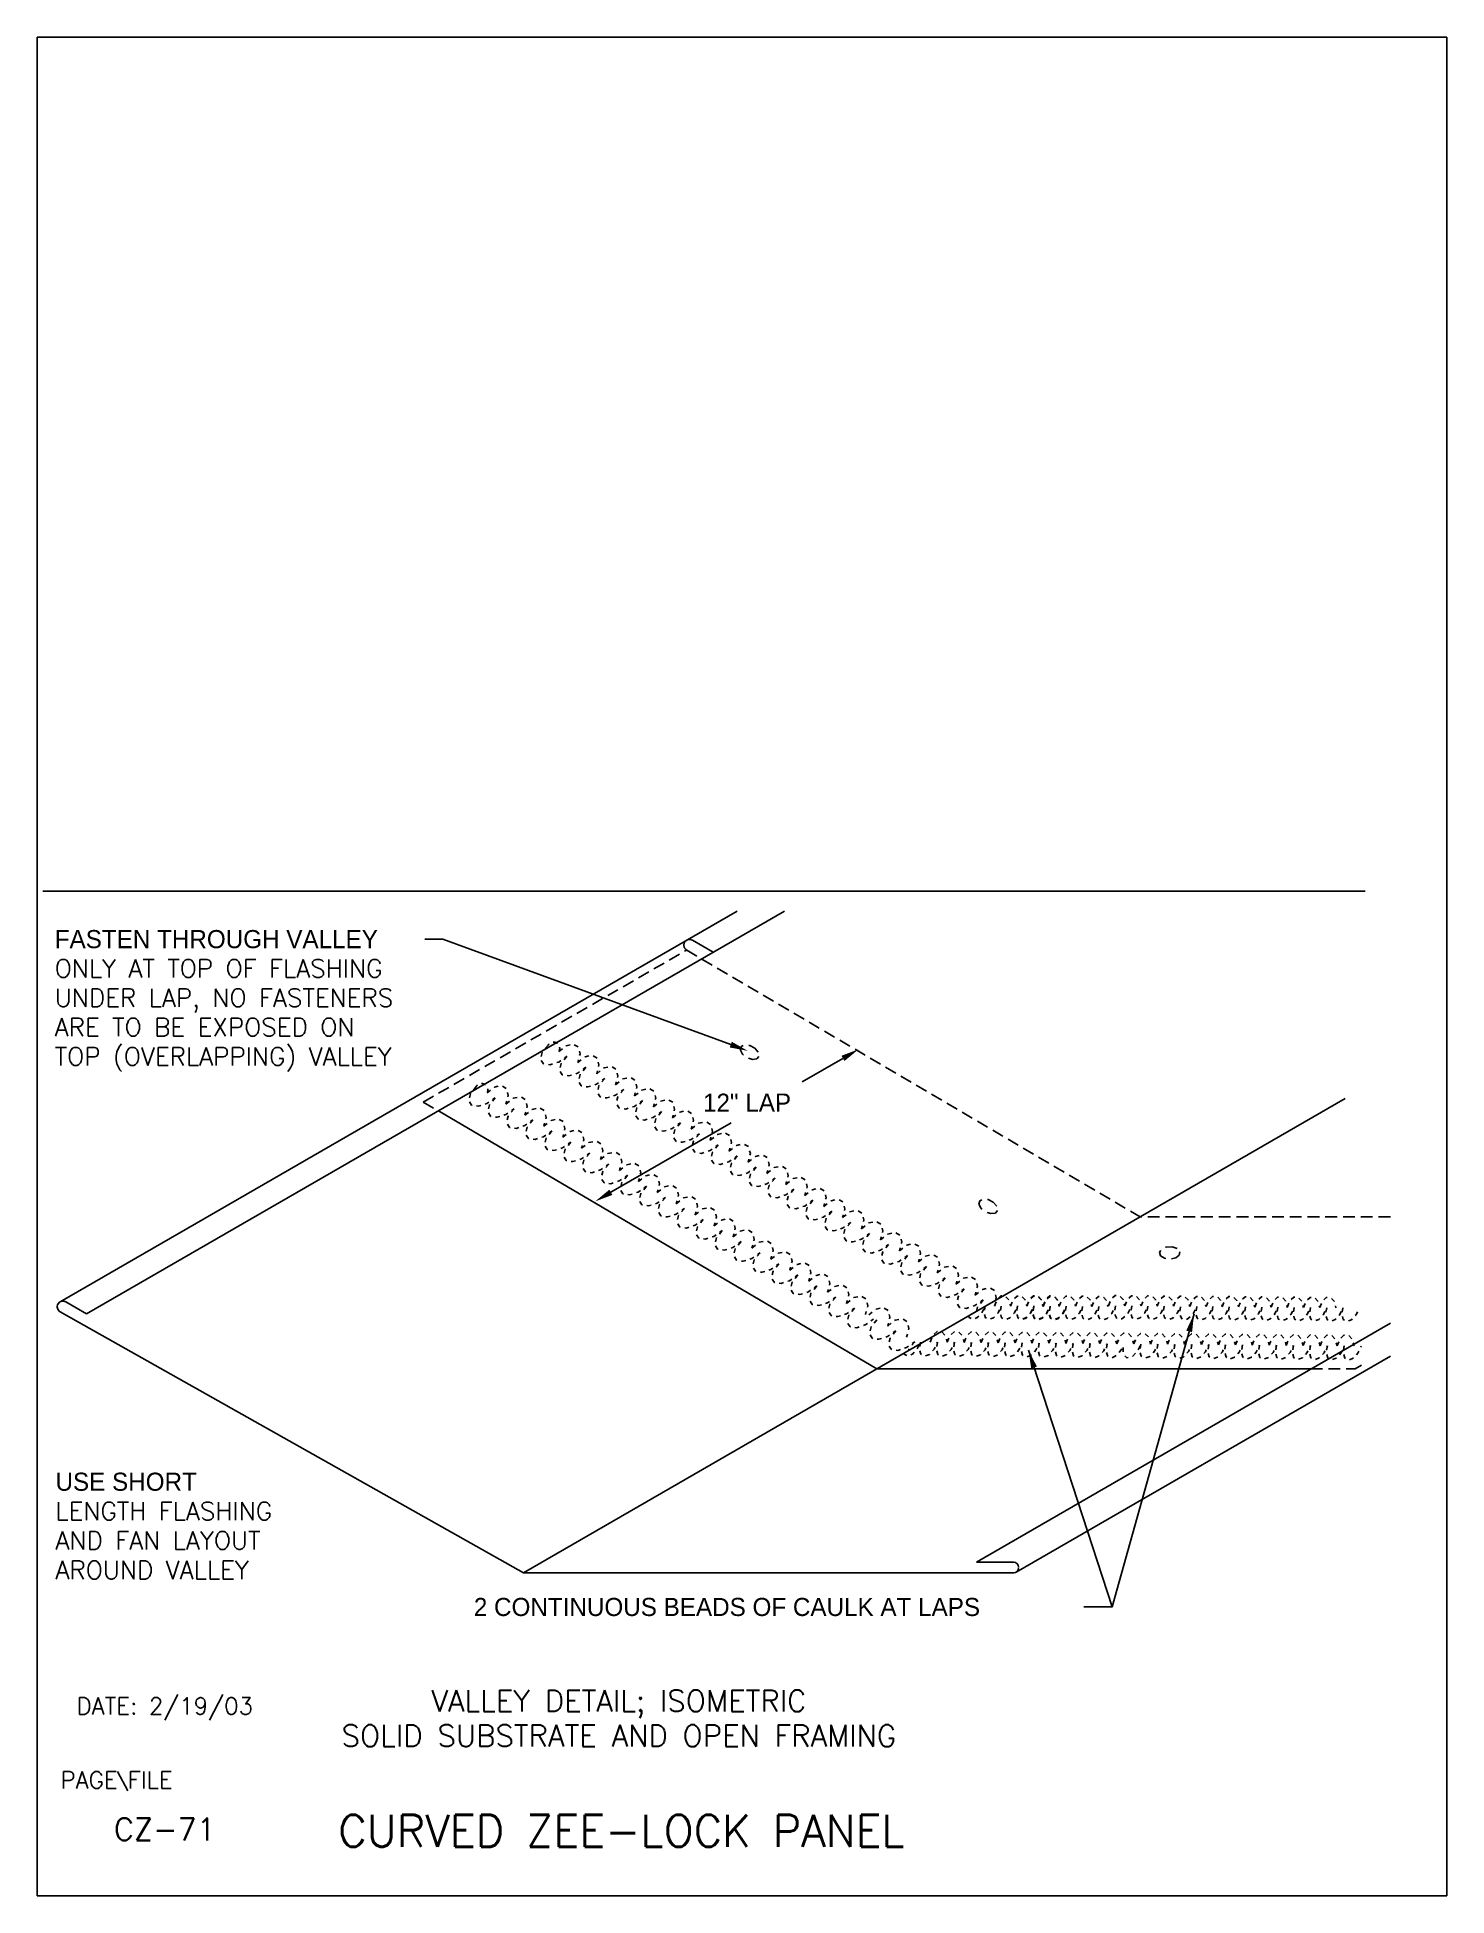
# Model space of a CAD drawing. Extents: x 0 to 31.8, y 0 to 41.9.
import ezdxf
from ezdxf.enums import TextEntityAlignment as Align

# ---------------------------------------------------------------- set-up
doc = ezdxf.new("R2010")
doc.units = 0
doc.header["$LTSCALE"] = 0.53332
doc.header["$MEASUREMENT"] = 0
doc.linetypes.add('DOT2', pattern=[0.125, 0, -0.125])
doc.linetypes.add('HIDDENX2', pattern=[0.75, 0.5, -0.25])
doc.layers.get('0').update_dxf_attribs({"linetype": 'CONTINUOUS'})
for name, color, linetype in [('BORDER', 7, 'CONTINUOUS'), ('CMP-FLSH', 7, 'CONTINUOUS'), ('DIM-TXT', 7, 'CONTINUOUS')]:
    doc.layers.add(name, color=color, linetype=linetype)
doc.styles.add('ROMANS', font='romans', dxfattribs={"height": 0.4})

msp = doc.modelspace()

# ---------------------------------------------------------------- linework, layer by layer
at = {"color": 5, "linetype": 'CONTINUOUS'}
for p, q in [((0, 0), (0, 41.88)), ((0, 41.88), (31.76, 41.88)), ((31.76, 41.88), (31.76, 0)), ((31.76, 0), (0, 0))]:
    msp.add_line(p, q, dxfattribs=at)
at = {"layer": 'BORDER', "color": 5, "linetype": 'CONTINUOUS'}
msp.add_line((0.125, 22.64), (29.921, 22.64), dxfattribs=at)
at = {"layer": 'CMP-FLSH', "color": 1, "linetype": 'CONTINUOUS'}
for p, q in [((0.518, 13.382), (15.772, 22.19)), ((1.115, 13.112), (16.838, 22.19)), ((15.231, 21.262), (14.762, 21.533)), ((9.04, 17.687), (18.92, 11.876)), ((29.467, 17.966), (10.954, 7.277)), ((0.471, 13.336), (0.471, 13.335)), ((0.518, 13.161), (10.954, 7.277)), ((1.115, 13.112), (0.645, 13.382)), ((21.16, 7.518), (30.488, 12.903)), ((22.057, 7.292), (30.488, 12.16)), ((18.92, 11.876), (28.693, 11.876)), ((10.954, 7.277), (22.001, 7.277)), ((21.16, 7.518), (22.001, 7.518))]:
    msp.add_line(p, q, dxfattribs=at)
at = {"layer": 'CMP-FLSH', "color": 9, "linetype": 'HIDDENX2'}
for p, q in [((14.588, 21.486), (14.587, 21.486)), ((8.698, 17.884), (14.634, 21.311)), ((14.634, 21.311), (24.85, 15.3)), ((8.652, 18.059), (8.652, 18.059)), ((8.698, 17.884), (9.04, 17.687)), ((30.488, 15.3), (24.85, 15.3)), ((28.693, 11.876), (29.698, 11.876)), ((29.698, 11.876), (29.841, 11.959))]:
    msp.add_line(p, q, dxfattribs=at)
at = {"layer": 'CMP-FLSH', "color": 3, "linetype": 'DOT2', "flags": 128}
for points in [[(11.51, 19.167), (11.379, 19.004), (11.341, 18.851), (11.406, 18.749), (11.556, 18.725), (11.75, 18.787), (11.936, 18.918)], [(11.936, 18.918), (11.805, 18.755), (11.767, 18.602), (11.832, 18.499), (11.982, 18.476), (12.176, 18.538), (12.362, 18.668)], [(12.362, 18.668), (12.232, 18.505), (12.194, 18.352), (12.259, 18.25), (12.408, 18.226), (12.603, 18.288), (12.788, 18.418)], [(9.892, 18.233), (9.761, 18.07), (9.723, 17.917), (9.788, 17.815), (9.938, 17.791), (10.132, 17.853), (10.318, 17.984)], [(12.788, 18.418), (12.658, 18.256), (12.62, 18.102), (12.685, 18), (12.835, 17.977), (13.029, 18.039), (13.215, 18.169)], [(13.215, 18.169), (13.084, 18.006), (13.046, 17.853), (13.111, 17.751), (13.261, 17.727), (13.455, 17.789), (13.641, 17.919)], [(10.318, 17.984), (10.188, 17.821), (10.15, 17.667), (10.215, 17.565), (10.364, 17.542), (10.559, 17.604), (10.744, 17.734)], [(10.744, 17.734), (10.614, 17.571), (10.576, 17.418), (10.641, 17.316), (10.791, 17.292), (10.985, 17.354), (11.171, 17.484)], [(13.641, 17.919), (13.511, 17.757), (13.473, 17.603), (13.537, 17.501), (13.687, 17.478), (13.882, 17.54), (14.067, 17.67)], [(14.067, 17.67), (13.937, 17.507), (13.899, 17.354), (13.964, 17.252), (14.114, 17.228), (14.308, 17.29), (14.494, 17.42)], [(11.171, 17.484), (11.04, 17.322), (11.002, 17.168), (11.067, 17.066), (11.217, 17.043), (11.411, 17.105), (11.597, 17.235)], [(11.597, 17.235), (11.467, 17.072), (11.429, 16.919), (11.493, 16.817), (11.643, 16.793), (11.838, 16.855), (12.023, 16.985)], [(14.494, 17.42), (14.363, 17.258), (14.325, 17.104), (14.39, 17.002), (14.54, 16.979), (14.734, 17.041), (14.92, 17.171)], [(14.92, 17.171), (14.789, 17.008), (14.751, 16.855), (14.816, 16.753), (14.966, 16.729), (15.16, 16.791), (15.346, 16.921)], [(12.023, 16.985), (11.893, 16.823), (11.855, 16.669), (11.92, 16.567), (12.07, 16.544), (12.264, 16.606), (12.449, 16.736)], [(15.346, 16.921), (15.216, 16.759), (15.178, 16.605), (15.243, 16.503), (15.392, 16.48), (15.587, 16.542), (15.772, 16.672)], [(12.449, 16.736), (12.319, 16.573), (12.281, 16.42), (12.346, 16.318), (12.496, 16.294), (12.69, 16.356), (12.876, 16.486)], [(12.876, 16.486), (12.745, 16.324), (12.707, 16.17), (12.772, 16.068), (12.922, 16.045), (13.116, 16.107), (13.302, 16.237)], [(15.772, 16.672), (15.642, 16.509), (15.604, 16.356), (15.669, 16.254), (15.819, 16.23), (16.013, 16.292), (16.199, 16.422)], [(16.199, 16.422), (16.068, 16.26), (16.03, 16.106), (16.095, 16.004), (16.245, 15.981), (16.439, 16.042), (16.625, 16.173)], [(13.302, 16.237), (13.172, 16.074), (13.134, 15.921), (13.198, 15.819), (13.348, 15.795), (13.543, 15.857), (13.728, 15.987)], [(13.728, 15.987), (13.598, 15.825), (13.56, 15.671), (13.625, 15.569), (13.775, 15.546), (13.969, 15.608), (14.155, 15.738)], [(16.625, 16.173), (16.495, 16.01), (16.457, 15.857), (16.521, 15.754), (16.671, 15.731), (16.866, 15.793), (17.051, 15.923)], [(17.051, 15.923), (16.921, 15.761), (16.883, 15.607), (16.948, 15.505), (17.098, 15.482), (17.292, 15.543), (17.477, 15.674)], [(14.155, 15.738), (14.024, 15.575), (13.986, 15.422), (14.051, 15.32), (14.201, 15.296), (14.395, 15.358), (14.581, 15.488)], [(17.477, 15.674), (17.347, 15.511), (17.309, 15.358), (17.374, 15.255), (17.524, 15.232), (17.718, 15.294), (17.904, 15.424)], [(14.581, 15.488), (14.45, 15.326), (14.413, 15.172), (14.477, 15.07), (14.627, 15.047), (14.822, 15.108), (15.007, 15.239)], [(15.007, 15.239), (14.877, 15.076), (14.839, 14.923), (14.904, 14.82), (15.054, 14.797), (15.248, 14.859), (15.433, 14.989)], [(17.904, 15.424), (17.773, 15.262), (17.735, 15.108), (17.8, 15.006), (17.95, 14.983), (18.144, 15.044), (18.33, 15.175)], [(18.33, 15.175), (18.2, 15.012), (18.162, 14.859), (18.226, 14.756), (18.376, 14.733), (18.571, 14.795), (18.756, 14.925)], [(15.433, 14.989), (15.303, 14.827), (15.265, 14.673), (15.33, 14.571), (15.48, 14.548), (15.674, 14.609), (15.86, 14.74)], [(15.86, 14.74), (15.729, 14.577), (15.691, 14.424), (15.756, 14.321), (15.906, 14.298), (16.1, 14.36), (16.286, 14.49)], [(18.756, 14.925), (18.626, 14.763), (18.588, 14.609), (18.653, 14.507), (18.803, 14.483), (18.997, 14.545), (19.183, 14.676)], [(19.183, 14.676), (19.052, 14.513), (19.014, 14.36), (19.079, 14.257), (19.229, 14.234), (19.423, 14.296), (19.609, 14.426)], [(16.286, 14.49), (16.156, 14.328), (16.118, 14.174), (16.182, 14.072), (16.332, 14.049), (16.527, 14.11), (16.712, 14.241)], [(16.712, 14.241), (16.582, 14.078), (16.544, 13.925), (16.609, 13.822), (16.759, 13.799), (16.953, 13.861), (17.139, 13.991)], [(19.609, 14.426), (19.478, 14.264), (19.441, 14.11), (19.505, 14.008), (19.655, 13.984), (19.85, 14.046), (20.035, 14.177)], [(17.139, 13.991), (17.008, 13.829), (16.97, 13.675), (17.035, 13.573), (17.185, 13.549), (17.379, 13.611), (17.565, 13.742)], [(20.035, 14.177), (19.905, 14.014), (19.867, 13.861), (19.932, 13.758), (20.082, 13.735), (20.276, 13.797), (20.461, 13.927)], [(20.035, 14.177), (19.905, 14.014), (19.867, 13.861), (19.932, 13.758), (20.082, 13.735), (20.276, 13.797), (20.461, 13.927)], [(20.461, 13.927), (20.331, 13.764), (20.293, 13.611), (20.358, 13.509), (20.508, 13.485), (20.702, 13.547), (20.888, 13.678)], [(17.565, 13.742), (17.434, 13.579), (17.396, 13.426), (17.461, 13.323), (17.611, 13.3), (17.805, 13.362), (17.991, 13.492)], [(17.991, 13.492), (17.861, 13.329), (17.823, 13.176), (17.888, 13.074), (18.038, 13.05), (18.232, 13.112), (18.417, 13.243)], [(20.888, 13.678), (20.757, 13.515), (20.719, 13.362), (20.784, 13.259), (20.934, 13.236), (21.128, 13.298), (21.314, 13.428)], [(21.314, 13.428), (21.184, 13.265), (21.16, 13.169)], [(18.417, 13.243), (18.287, 13.08), (18.249, 12.927), (18.314, 12.824), (18.464, 12.801), (18.658, 12.863), (18.844, 12.993)], [(20.985, 13.078), (20.998, 13.03), (21.077, 12.989), (21.182, 13.029), (21.285, 13.14), (21.356, 13.292)], [(21.356, 13.292), (21.332, 13.14), (21.364, 13.027), (21.443, 12.985), (21.548, 13.025), (21.651, 13.137), (21.722, 13.289)], [(21.722, 13.289), (21.698, 13.136), (21.73, 13.024), (21.809, 12.982), (21.914, 13.022), (22.017, 13.133), (22.088, 13.286)], [(22.088, 13.296), (22.064, 13.143), (22.096, 13.03), (22.175, 12.989), (22.28, 13.029), (22.383, 13.14), (22.454, 13.292)], [(22.088, 13.286), (22.064, 13.133), (22.096, 13.02), (22.175, 12.978), (22.28, 13.019), (22.383, 13.13), (22.454, 13.282)], [(22.454, 13.292), (22.43, 13.14), (22.462, 13.027), (22.541, 12.985), (22.646, 13.025), (22.749, 13.137), (22.82, 13.289)], [(22.454, 13.282), (22.43, 13.13), (22.462, 13.017), (22.541, 12.975), (22.646, 13.015), (22.749, 13.127), (22.82, 13.279)], [(22.82, 13.289), (22.796, 13.136), (22.828, 13.024), (22.907, 12.982), (23.012, 13.022), (23.115, 13.133), (23.186, 13.286)], [(22.82, 13.279), (22.796, 13.126), (22.828, 13.014), (22.907, 12.972), (23.012, 13.012), (23.115, 13.123), (23.186, 13.276)], [(23.186, 13.286), (23.162, 13.133), (23.194, 13.02), (23.273, 12.978), (23.378, 13.019), (23.481, 13.13), (23.552, 13.282)], [(23.552, 13.282), (23.528, 13.13), (23.56, 13.017), (23.639, 12.975), (23.744, 13.015), (23.846, 13.127), (23.918, 13.279)], [(23.918, 13.279), (23.894, 13.126), (23.926, 13.014), (24.005, 12.972), (24.11, 13.012), (24.212, 13.123), (24.284, 13.276)], [(24.295, 13.296), (24.273, 13.118), (24.329, 13.005), (24.441, 13.002), (24.567, 13.109), (24.659, 13.285)], [(24.661, 13.293), (24.637, 13.14), (24.669, 13.027), (24.749, 12.985), (24.854, 13.026), (24.956, 13.137), (25.027, 13.289)], [(25.027, 13.289), (25.003, 13.137), (25.035, 13.024), (25.115, 12.982), (25.22, 13.022), (25.322, 13.134), (25.393, 13.286)], [(25.393, 13.286), (25.369, 13.133), (25.401, 13.021), (25.481, 12.979), (25.586, 13.019), (25.688, 13.13), (25.759, 13.283)], [(25.757, 13.275), (25.738, 13.098), (25.797, 12.989), (25.91, 12.991), (26.036, 13.102), (26.125, 13.279)], [(26.125, 13.279), (26.101, 13.127), (26.133, 13.014), (26.213, 12.972), (26.318, 13.012), (26.42, 13.124), (26.491, 13.276)], [(26.491, 13.276), (26.467, 13.123), (26.499, 13.011), (26.579, 12.969), (26.684, 13.009), (26.786, 13.12), (26.857, 13.272)], [(26.857, 13.272), (26.833, 13.12), (26.865, 13.007), (26.945, 12.965), (27.05, 13.006), (27.152, 13.117), (27.223, 13.269)], [(27.223, 13.269), (27.199, 13.116), (27.231, 13.004), (27.311, 12.962), (27.416, 13.002), (27.518, 13.114), (27.589, 13.266)], [(27.589, 13.266), (27.565, 13.113), (27.597, 13.001), (27.677, 12.959), (27.782, 12.999), (27.884, 13.11), (27.955, 13.262)], [(27.955, 13.262), (27.931, 13.11), (27.963, 12.997), (28.043, 12.955), (28.148, 12.996), (28.25, 13.107), (28.321, 13.259)], [(28.321, 13.259), (28.297, 13.106), (28.329, 12.994), (28.409, 12.952), (28.514, 12.992), (28.616, 13.104), (28.687, 13.256)], [(28.687, 13.256), (28.663, 13.103), (28.695, 12.99), (28.775, 12.949), (28.88, 12.989), (28.982, 13.1), (29.053, 13.252)], [(29.053, 13.252), (29.029, 13.1), (29.061, 12.987), (29.141, 12.945), (29.246, 12.985), (29.348, 13.097), (29.419, 13.249)], [(29.419, 13.249), (29.395, 13.096), (29.427, 12.984), (29.507, 12.942), (29.612, 12.982), (29.714, 13.093), (29.785, 13.246)], [(18.919, 12.981), (18.788, 12.819), (18.75, 12.665), (18.815, 12.563), (18.965, 12.54), (19.159, 12.602), (19.345, 12.732)], [(19.345, 12.732), (19.215, 12.569), (19.177, 12.416), (19.241, 12.314), (19.391, 12.29), (19.586, 12.352), (19.771, 12.482)], [(19.522, 12.234), (19.53, 12.205), (19.613, 12.162), (19.723, 12.204), (19.829, 12.32), (19.904, 12.479)], [(19.771, 12.482), (19.641, 12.32), (19.633, 12.288)], [(19.904, 12.479), (19.879, 12.319), (19.912, 12.202), (19.995, 12.158), (20.104, 12.2), (20.211, 12.316), (20.285, 12.475)], [(20.285, 12.475), (20.26, 12.316), (20.294, 12.198), (20.377, 12.155), (20.486, 12.197), (20.593, 12.313), (20.667, 12.472)], [(20.285, 12.475), (20.26, 12.316), (20.294, 12.198), (20.377, 12.155), (20.486, 12.197), (20.593, 12.313), (20.667, 12.472)], [(20.667, 12.472), (20.642, 12.312), (20.676, 12.195), (20.759, 12.151), (20.868, 12.193), (20.975, 12.309), (21.049, 12.468)], [(20.667, 12.472), (20.642, 12.312), (20.676, 12.195), (20.759, 12.151), (20.868, 12.193), (20.975, 12.309), (21.049, 12.468)], [(21.049, 12.468), (21.024, 12.309), (21.058, 12.191), (21.14, 12.148), (21.25, 12.19), (21.357, 12.306), (21.431, 12.465)], [(21.431, 12.465), (21.406, 12.305), (21.44, 12.188), (21.522, 12.144), (21.632, 12.186), (21.738, 12.302), (21.813, 12.461)], [(21.813, 12.461), (21.788, 12.302), (21.821, 12.184), (21.904, 12.141), (22.014, 12.183), (22.12, 12.299), (22.195, 12.458)], [(22.195, 12.458), (22.17, 12.298), (22.203, 12.181), (22.286, 12.137), (22.396, 12.179), (22.502, 12.295), (22.577, 12.454)], [(22.577, 12.454), (22.552, 12.295), (22.585, 12.178), (22.668, 12.134), (22.777, 12.176), (22.884, 12.292), (22.958, 12.451)], [(22.958, 12.451), (22.933, 12.291), (22.967, 12.174), (23.05, 12.13), (23.159, 12.172), (23.266, 12.288), (23.34, 12.447)], [(23.34, 12.447), (23.315, 12.288), (23.349, 12.171), (23.432, 12.127), (23.541, 12.169), (23.648, 12.285), (23.722, 12.444)], [(23.722, 12.444), (23.697, 12.284), (23.731, 12.167), (23.814, 12.123), (23.923, 12.165), (24.03, 12.281), (24.104, 12.44)], [(24.104, 12.44), (24.08, 12.268), (24.124, 12.15), (24.223, 12.123), (24.345, 12.196), (24.45, 12.346)], [(24.466, 12.355), (24.474, 12.2), (24.548, 12.121), (24.664, 12.143), (24.784, 12.26), (24.868, 12.433)], [(24.868, 12.433), (24.843, 12.274), (24.876, 12.157), (24.959, 12.113), (25.069, 12.155), (25.175, 12.271), (25.25, 12.43)], [(25.25, 12.43), (25.225, 12.27), (25.258, 12.153), (25.341, 12.109), (25.451, 12.151), (25.557, 12.267), (25.631, 12.426)], [(25.631, 12.426), (25.607, 12.267), (25.64, 12.15), (25.723, 12.106), (25.832, 12.148), (25.939, 12.264), (26.013, 12.423)], [(26.013, 12.423), (25.988, 12.263), (26.022, 12.146), (26.105, 12.102), (26.214, 12.144), (26.321, 12.26), (26.395, 12.419)], [(26.395, 12.419), (26.37, 12.26), (26.404, 12.143), (26.487, 12.099), (26.596, 12.141), (26.703, 12.257), (26.777, 12.416)], [(26.777, 12.416), (26.752, 12.257), (26.786, 12.139), (26.868, 12.095), (26.978, 12.137), (27.084, 12.253), (27.159, 12.412)], [(27.159, 12.412), (27.134, 12.253), (27.167, 12.136), (27.25, 12.092), (27.36, 12.134), (27.466, 12.25), (27.541, 12.409)], [(27.541, 12.409), (27.516, 12.25), (27.549, 12.132), (27.632, 12.088), (27.742, 12.13), (27.848, 12.246), (27.923, 12.405)], [(27.923, 12.405), (27.898, 12.246), (27.931, 12.129), (28.014, 12.085), (28.124, 12.127), (28.23, 12.243), (28.305, 12.402)], [(28.305, 12.402), (28.28, 12.243), (28.313, 12.125), (28.396, 12.081), (28.505, 12.123), (28.612, 12.239), (28.686, 12.398)], [(28.686, 12.398), (28.661, 12.239), (28.695, 12.122), (28.778, 12.078), (28.887, 12.12), (28.994, 12.236), (29.068, 12.395)], [(29.068, 12.395), (29.043, 12.236), (29.077, 12.118), (29.16, 12.074), (29.269, 12.116), (29.376, 12.232), (29.45, 12.391)], [(29.45, 12.391), (29.425, 12.232), (29.459, 12.115), (29.541, 12.071), (29.651, 12.113), (29.758, 12.229), (29.832, 12.388)]]:
    msp.add_lwpolyline(points, dxfattribs=at)
at = {"layer": 'CMP-FLSH', "color": 3, "linetype": 'DOT2', "extrusion": (0, 0, -1), "flags": 128}
for points in [[(-11.754, 19.024), (-11.919, 19.154), (-12.08, 19.191), (-12.194, 19.124), (-12.231, 18.971), (-12.18, 18.775)], [(-12.18, 18.775), (-12.345, 18.905), (-12.506, 18.941), (-12.621, 18.874), (-12.657, 18.722), (-12.606, 18.525)], [(-12.606, 18.525), (-12.771, 18.655), (-12.932, 18.692), (-13.047, 18.625), (-13.084, 18.472), (-13.033, 18.276)], [(-13.033, 18.276), (-13.197, 18.406), (-13.359, 18.442), (-13.473, 18.375), (-13.51, 18.223), (-13.459, 18.026)], [(-10.136, 18.09), (-10.301, 18.22), (-10.462, 18.257), (-10.577, 18.19), (-10.613, 18.037), (-10.562, 17.841)], [(-13.459, 18.026), (-13.624, 18.156), (-13.785, 18.193), (-13.9, 18.126), (-13.936, 17.973), (-13.885, 17.777)], [(-10.562, 17.841), (-10.727, 17.971), (-10.888, 18.007), (-11.003, 17.94), (-11.04, 17.788), (-10.989, 17.591)], [(-10.989, 17.591), (-11.153, 17.721), (-11.315, 17.758), (-11.429, 17.691), (-11.466, 17.538), (-11.415, 17.342)], [(-13.885, 17.777), (-14.05, 17.907), (-14.211, 17.943), (-14.326, 17.876), (-14.362, 17.724), (-14.311, 17.527)], [(-14.311, 17.527), (-14.476, 17.657), (-14.638, 17.694), (-14.752, 17.627), (-14.789, 17.474), (-14.738, 17.277)], [(-11.415, 17.342), (-11.58, 17.472), (-11.741, 17.508), (-11.855, 17.441), (-11.892, 17.289), (-11.841, 17.092)], [(-11.841, 17.092), (-12.006, 17.222), (-12.167, 17.259), (-12.282, 17.192), (-12.318, 17.039), (-12.267, 16.843)], [(-14.738, 17.277), (-14.902, 17.408), (-15.064, 17.444), (-15.178, 17.377), (-15.215, 17.225), (-15.164, 17.028)], [(-15.164, 17.028), (-15.329, 17.158), (-15.49, 17.195), (-15.605, 17.128), (-15.641, 16.975), (-15.59, 16.778)], [(-12.267, 16.843), (-12.432, 16.973), (-12.594, 17.009), (-12.708, 16.942), (-12.745, 16.79), (-12.694, 16.593)], [(-12.694, 16.593), (-12.858, 16.723), (-13.02, 16.76), (-13.134, 16.693), (-13.171, 16.54), (-13.12, 16.343)], [(-15.59, 16.778), (-15.755, 16.909), (-15.916, 16.945), (-16.031, 16.878), (-16.068, 16.726), (-16.017, 16.529)], [(-13.12, 16.343), (-13.285, 16.474), (-13.446, 16.51), (-13.561, 16.443), (-13.597, 16.291), (-13.546, 16.094)], [(-16.017, 16.529), (-16.181, 16.659), (-16.343, 16.696), (-16.457, 16.629), (-16.494, 16.476), (-16.443, 16.279)], [(-16.443, 16.279), (-16.608, 16.41), (-16.769, 16.446), (-16.883, 16.379), (-16.92, 16.227), (-16.869, 16.03)], [(-13.546, 16.094), (-13.711, 16.224), (-13.872, 16.261), (-13.987, 16.194), (-14.024, 16.041), (-13.972, 15.844)], [(-13.972, 15.844), (-14.137, 15.975), (-14.299, 16.011), (-14.413, 15.944), (-14.45, 15.792), (-14.399, 15.595)], [(-16.869, 16.03), (-17.034, 16.16), (-17.195, 16.197), (-17.31, 16.13), (-17.346, 15.977), (-17.295, 15.78)], [(-17.295, 15.78), (-17.46, 15.911), (-17.622, 15.947), (-17.736, 15.88), (-17.773, 15.728), (-17.722, 15.531)], [(-14.399, 15.595), (-14.564, 15.725), (-14.725, 15.762), (-14.839, 15.695), (-14.876, 15.542), (-14.825, 15.345)], [(-14.825, 15.345), (-14.99, 15.476), (-15.151, 15.512), (-15.266, 15.445), (-15.302, 15.293), (-15.251, 15.096)], [(-17.722, 15.531), (-17.886, 15.661), (-18.048, 15.697), (-18.162, 15.63), (-18.199, 15.478), (-18.148, 15.281)], [(-15.251, 15.096), (-15.416, 15.226), (-15.578, 15.263), (-15.692, 15.196), (-15.729, 15.043), (-15.678, 14.846)], [(-18.148, 15.281), (-18.313, 15.411), (-18.474, 15.448), (-18.589, 15.381), (-18.625, 15.229), (-18.574, 15.032)], [(-18.574, 15.032), (-18.739, 15.162), (-18.9, 15.198), (-19.015, 15.131), (-19.052, 14.979), (-19, 14.782)], [(-15.678, 14.846), (-15.842, 14.977), (-16.004, 15.013), (-16.118, 14.946), (-16.155, 14.794), (-16.104, 14.597)], [(-16.104, 14.597), (-16.269, 14.727), (-16.43, 14.763), (-16.545, 14.696), (-16.581, 14.544), (-16.53, 14.347)], [(-19, 14.782), (-19.165, 14.912), (-19.327, 14.949), (-19.441, 14.882), (-19.478, 14.73), (-19.427, 14.533)], [(-19.427, 14.533), (-19.592, 14.663), (-19.753, 14.699), (-19.867, 14.632), (-19.904, 14.48), (-19.853, 14.283)], [(-16.53, 14.347), (-16.695, 14.477), (-16.856, 14.514), (-16.971, 14.447), (-17.007, 14.295), (-16.956, 14.098)], [(-16.956, 14.098), (-17.121, 14.228), (-17.283, 14.264), (-17.397, 14.197), (-17.434, 14.045), (-17.383, 13.848)], [(-19.853, 14.283), (-20.018, 14.413), (-20.179, 14.45), (-20.294, 14.383), (-20.33, 14.23), (-20.279, 14.034)], [(-17.383, 13.848), (-17.548, 13.978), (-17.709, 14.015), (-17.823, 13.948), (-17.86, 13.796), (-17.809, 13.599)], [(-20.279, 14.034), (-20.444, 14.164), (-20.606, 14.2), (-20.72, 14.133), (-20.757, 13.981), (-20.706, 13.784)], [(-20.706, 13.784), (-20.87, 13.914), (-21.032, 13.951), (-21.146, 13.884), (-21.183, 13.731), (-21.132, 13.535)], [(-17.809, 13.599), (-17.974, 13.729), (-18.135, 13.765), (-18.25, 13.698), (-18.286, 13.546), (-18.235, 13.349)], [(-18.235, 13.349), (-18.4, 13.479), (-18.561, 13.516), (-18.676, 13.449), (-18.713, 13.296), (-18.662, 13.1)], [(-21.132, 13.535), (-21.297, 13.665), (-21.458, 13.701), (-21.573, 13.634), (-21.609, 13.482), (-21.593, 13.42)], [(-21.566, 13.29), (-21.624, 13.435), (-21.714, 13.518), (-21.812, 13.517), (-21.892, 13.432), (-21.932, 13.287)], [(-21.932, 13.287), (-21.99, 13.431), (-22.08, 13.514), (-22.178, 13.513), (-22.258, 13.429), (-22.298, 13.284)], [(-22.298, 13.294), (-22.356, 13.438), (-22.446, 13.521), (-22.544, 13.52), (-22.624, 13.436), (-22.664, 13.29)], [(-22.298, 13.284), (-22.356, 13.428), (-22.446, 13.511), (-22.544, 13.51), (-22.624, 13.426), (-22.664, 13.28)], [(-22.664, 13.29), (-22.722, 13.435), (-22.812, 13.518), (-22.91, 13.517), (-22.99, 13.432), (-23.029, 13.287)], [(-22.664, 13.28), (-22.722, 13.425), (-22.812, 13.508), (-22.91, 13.507), (-22.99, 13.422), (-23.029, 13.277)], [(-23.029, 13.287), (-23.088, 13.431), (-23.178, 13.514), (-23.276, 13.513), (-23.356, 13.429), (-23.395, 13.284)], [(-23.395, 13.284), (-23.453, 13.428), (-23.544, 13.511), (-23.642, 13.51), (-23.722, 13.426), (-23.761, 13.28)], [(-23.761, 13.28), (-23.819, 13.425), (-23.91, 13.508), (-24.008, 13.507), (-24.088, 13.422), (-24.127, 13.277)], [(-24.139, 13.297), (-24.197, 13.442), (-24.287, 13.525), (-24.385, 13.524), (-24.465, 13.439), (-24.505, 13.294)], [(-24.505, 13.294), (-24.563, 13.438), (-24.653, 13.521), (-24.751, 13.52), (-24.831, 13.436), (-24.871, 13.291)], [(-24.871, 13.291), (-24.929, 13.435), (-25.019, 13.518), (-25.117, 13.517), (-25.197, 13.433), (-25.237, 13.287)], [(-25.237, 13.287), (-25.295, 13.432), (-25.385, 13.515), (-25.483, 13.514), (-25.563, 13.429), (-25.603, 13.284)], [(-25.603, 13.284), (-25.661, 13.428), (-25.751, 13.511), (-25.849, 13.51), (-25.929, 13.426), (-25.969, 13.281)], [(-25.969, 13.281), (-26.027, 13.425), (-26.117, 13.508), (-26.215, 13.507), (-26.295, 13.423), (-26.335, 13.277)], [(-26.335, 13.277), (-26.393, 13.422), (-26.483, 13.505), (-26.581, 13.504), (-26.661, 13.419), (-26.701, 13.274)], [(-26.701, 13.274), (-26.759, 13.418), (-26.849, 13.501), (-26.947, 13.5), (-27.027, 13.416), (-27.067, 13.271)], [(-27.067, 13.271), (-27.125, 13.415), (-27.215, 13.498), (-27.313, 13.497), (-27.393, 13.412), (-27.433, 13.267)], [(-27.433, 13.267), (-27.491, 13.412), (-27.581, 13.495), (-27.679, 13.494), (-27.759, 13.409), (-27.799, 13.264)], [(-27.799, 13.264), (-27.857, 13.408), (-27.947, 13.491), (-28.045, 13.49), (-28.125, 13.406), (-28.165, 13.26)], [(-28.165, 13.26), (-28.223, 13.405), (-28.313, 13.488), (-28.411, 13.487), (-28.491, 13.402), (-28.531, 13.257)], [(-28.531, 13.257), (-28.589, 13.402), (-28.679, 13.484), (-28.777, 13.484), (-28.857, 13.399), (-28.897, 13.254)], [(-28.897, 13.254), (-28.955, 13.398), (-29.045, 13.481), (-29.143, 13.48), (-29.223, 13.396), (-29.263, 13.25)], [(-18.737, 13.088), (-18.901, 13.218), (-19.063, 13.255), (-19.177, 13.188), (-19.214, 13.035), (-19.163, 12.838)], [(-19.163, 12.838), (-19.328, 12.969), (-19.489, 13.005), (-19.603, 12.938), (-19.64, 12.786), (-19.589, 12.589)], [(-20.122, 12.477), (-20.183, 12.627), (-20.277, 12.714), (-20.38, 12.713), (-20.463, 12.625), (-20.504, 12.473)], [(-20.504, 12.473), (-20.565, 12.624), (-20.659, 12.71), (-20.761, 12.709), (-20.845, 12.621), (-20.886, 12.47)], [(-20.504, 12.473), (-20.565, 12.624), (-20.659, 12.71), (-20.761, 12.709), (-20.845, 12.621), (-20.886, 12.47)], [(-20.886, 12.47), (-20.946, 12.62), (-21.041, 12.707), (-21.143, 12.706), (-21.226, 12.618), (-21.268, 12.466)], [(-21.268, 12.466), (-21.328, 12.617), (-21.423, 12.703), (-21.525, 12.702), (-21.608, 12.614), (-21.65, 12.463)], [(-21.65, 12.463), (-21.71, 12.613), (-21.804, 12.7), (-21.907, 12.699), (-21.99, 12.611), (-22.032, 12.459)], [(-22.032, 12.459), (-22.092, 12.61), (-22.186, 12.696), (-22.289, 12.695), (-22.372, 12.607), (-22.413, 12.456)], [(-22.413, 12.456), (-22.474, 12.606), (-22.568, 12.693), (-22.671, 12.692), (-22.754, 12.604), (-22.795, 12.452)], [(-22.795, 12.452), (-22.856, 12.603), (-22.95, 12.689), (-23.053, 12.688), (-23.136, 12.6), (-23.177, 12.449)], [(-23.177, 12.449), (-23.238, 12.599), (-23.332, 12.686), (-23.434, 12.685), (-23.518, 12.597), (-23.559, 12.445)], [(-23.559, 12.445), (-23.62, 12.596), (-23.714, 12.682), (-23.816, 12.681), (-23.899, 12.593), (-23.941, 12.442)], [(-23.941, 12.442), (-24.001, 12.592), (-24.096, 12.679), (-24.198, 12.678), (-24.281, 12.59), (-24.323, 12.438)], [(-24.323, 12.438), (-24.383, 12.589), (-24.477, 12.675), (-24.58, 12.674), (-24.663, 12.586), (-24.705, 12.435)], [(-24.705, 12.435), (-24.765, 12.585), (-24.859, 12.672), (-24.962, 12.671), (-25.045, 12.583), (-25.086, 12.431)], [(-25.086, 12.431), (-25.147, 12.582), (-25.241, 12.668), (-25.344, 12.667), (-25.427, 12.579), (-25.468, 12.428)], [(-25.468, 12.428), (-25.529, 12.578), (-25.623, 12.665), (-25.726, 12.664), (-25.809, 12.576), (-25.85, 12.424)], [(-25.85, 12.424), (-25.911, 12.575), (-26.005, 12.661), (-26.107, 12.66), (-26.191, 12.572), (-26.232, 12.421)], [(-26.232, 12.421), (-26.293, 12.571), (-26.387, 12.658), (-26.489, 12.657), (-26.573, 12.569), (-26.614, 12.417)], [(-26.614, 12.417), (-26.674, 12.568), (-26.769, 12.654), (-26.871, 12.653), (-26.954, 12.565), (-26.996, 12.414)], [(-26.996, 12.414), (-27.056, 12.564), (-27.151, 12.651), (-27.253, 12.65), (-27.336, 12.562), (-27.378, 12.41)], [(-27.378, 12.41), (-27.438, 12.561), (-27.532, 12.647), (-27.635, 12.646), (-27.718, 12.558), (-27.76, 12.407)], [(-27.76, 12.407), (-27.82, 12.557), (-27.914, 12.644), (-28.017, 12.643), (-28.1, 12.555), (-28.141, 12.403)], [(-28.141, 12.403), (-28.202, 12.554), (-28.296, 12.64), (-28.399, 12.639), (-28.482, 12.551), (-28.523, 12.4)], [(-28.523, 12.4), (-28.584, 12.55), (-28.678, 12.637), (-28.781, 12.636), (-28.864, 12.548), (-28.905, 12.396)], [(-28.905, 12.396), (-28.966, 12.547), (-29.06, 12.633), (-29.162, 12.632), (-29.246, 12.544), (-29.287, 12.393)], [(-29.287, 12.393), (-29.347, 12.543), (-29.442, 12.63), (-29.544, 12.629), (-29.627, 12.541), (-29.669, 12.389)]]:
    msp.add_lwpolyline(points, dxfattribs=at)
at = {"layer": 'CMP-FLSH', "color": 9, "linetype": 'HIDDENX2', "flags": 128}
for points in [[(16.247, 19.008), (16.168, 19.098), (16.053, 19.159), (15.939, 19.173), (15.861, 19.134), (15.845, 19.055), (15.895, 18.961), (15.996, 18.882), (16.116, 18.843), (16.216, 18.856), (16.265, 18.918)], [(21.621, 15.537), (21.542, 15.627), (21.427, 15.688), (21.313, 15.701), (21.235, 15.662), (21.219, 15.583), (21.269, 15.49), (21.37, 15.411), (21.489, 15.372), (21.589, 15.385), (21.638, 15.447)], [(25.682, 14.585), (25.569, 14.623), (25.439, 14.619), (25.333, 14.574), (25.285, 14.501), (25.311, 14.424), (25.401, 14.368), (25.528, 14.35), (25.651, 14.376), (25.731, 14.438), (25.743, 14.516)]]:
    msp.add_lwpolyline(points, close=True, dxfattribs=at)
at = {"layer": 'CMP-FLSH', "color": 9, "linetype": 'HIDDENX2'}
msp.add_arc((14.698, 21.422), 0.128, 149.9981, 240.002, dxfattribs=at)
at = {"layer": 'CMP-FLSH', "color": 1, "linetype": 'CONTINUOUS'}
for centre, radius, start, end in [((14.698, 21.422), 0.128, 60.0022, 149.9979), ((0.581, 13.272), 0.128, 149.9981, 240.002), ((0.582, 13.272), 0.128, 60.0022, 149.9979), ((22.001, 7.405), 0.112, 0.0009, 89.9991), ((22.001, 7.39), 0.112, 270.0009, 359.9991)]:
    msp.add_arc(centre, radius, start, end, dxfattribs=at)
at = {"layer": 'CMP-FLSH', "color": 3, "linetype": 'DOT2'}
for centre in [(11.632, 19.096), (10.014, 18.162)]:
    msp.add_arc(centre, 0.141, 329.6578, 149.6578, dxfattribs=at)
at = {"layer": 'DIM-TXT', "color": 3, "linetype": 'CONTINUOUS'}
for p, q in [((18.155, 18.87), (17.235, 18.339)), ((12.926, 15.852), (15.633, 17.414)), ((26.065, 13.111), (24.217, 6.509))]:
    msp.add_line(p, q, dxfattribs=at)
at = {"layer": 'DIM-TXT', "color": 3, "linetype": 'CONTINUOUS', "flags": 128}
msp.add_lwpolyline([(15.628, 19.18), (9.142, 21.557), (8.734, 21.557)], dxfattribs=at)
at = {"layer": 'DIM-TXT', "color": 3, "linetype": 'CONTINUOUS', "extrusion": (0, 0, -1), "flags": 128}
msp.add_lwpolyline([(-22.334, 12.293), (-24.217, 6.509), (-23.58, 6.509)], dxfattribs=at)
at = {"layer": 'DIM-TXT', "color": 3, "linetype": 'CONTINUOUS', "extrusion": (0, 0, -1)}
for points in [[(-15.651, 19.244), (-16.011, 19.039), (-15.604, 19.116)], [(-25.889, 12.736), (-26.065, 13.111), (-26.02, 12.699)], [(-22.396, 11.884), (-22.334, 12.293), (-22.525, 11.926)]]:
    msp.add_solid(points, dxfattribs=at)
at = {"layer": 'DIM-TXT', "color": 3, "linetype": 'CONTINUOUS'}
for points in [[(18.121, 18.929), (18.189, 18.811), (18.508, 19.075)], [(12.892, 15.911), (12.96, 15.793), (12.573, 15.648)]]:
    msp.add_solid(points, dxfattribs=at)

# ---------------------------------------------------------------- texts
at = {"layer": 'BORDER', "color": 3, "linetype": 'CONTINUOUS'}
msp.add_text('USE SHORT', height=0.4082, dxfattribs=at).set_placement((0.413, 9.127))
at = {"layer": 'BORDER', "color": 3, "linetype": 'CONTINUOUS', "style": 'ROMANS'}
for s, height, p in [('LENGTH FLASHING', 0.40824, (0.413, 8.465)), ('AND FAN LAYOUT', 0.40824, (0.413, 7.804)), ('AROUND VALLEY', 0.40824, (0.413, 7.138)), ('PAGE\\FILE', 0.3804, (0.525, 2.42))]:
    msp.add_text(s, height=height, dxfattribs=at).set_placement(p)
for s, p in [('VALLEY DETAIL; ISOMETRIC', (13.106, 4.15)), ('SOLID SUBSTRATE AND OPEN FRAMING', (13.106, 3.365))]:
    msp.add_text(s, height=0.4844, dxfattribs=at).set_placement(p, align=Align.CENTER)
msp.add_text('DATE: 2/19/03', height=0.3804, dxfattribs=at).set_placement((2.875, 4.25), align=Align.MIDDLE)
at = {"layer": 'BORDER', "color": 2, "linetype": 'CONTINUOUS', "style": 'ROMANS'}
msp.add_text('CZ-71', height=0.5, dxfattribs=at).set_placement((2.875, 1.5), align=Align.MIDDLE)
at = {"layer": 'BORDER', "color": 5, "style": 'ROMANS'}
msp.add_text('CURVED ZEE-LOCK PANEL', height=0.71585, dxfattribs=at).set_placement((13.164, 1.464), align=Align.MIDDLE)
at = {"layer": 'DIM-TXT', "color": 3, "linetype": 'CONTINUOUS'}
for s, p in [('FASTEN THROUGH VALLEY', (0.396, 21.353)), ('2 CONTINUOUS BEADS OF CAULK AT LAPS', (9.838, 6.305))]:
    msp.add_text(s, height=0.40824, dxfattribs=at).set_placement(p)
at = {"layer": 'DIM-TXT', "color": 3, "linetype": 'CONTINUOUS', "style": 'ROMANS'}
for s, p in [('ONLY AT TOP OF FLASHING', (0.396, 20.692)), ('UNDER LAP, NO FASTENERS', (0.396, 20.031)), ('ARE TO BE EXPOSED ON', (0.396, 19.37)), ('TOP (OVERLAPPING) VALLEY', (0.396, 18.709))]:
    msp.add_text(s, height=0.40824, dxfattribs=at).set_placement(p)
at = {"layer": 'DIM-TXT', "color": 3, "linetype": 'CONTINUOUS'}
msp.add_text('12" LAP', height=0.4082, rotation=0.1267, dxfattribs=at).set_placement((15.002, 17.666))

doc.saveas('drawing.dxf')
